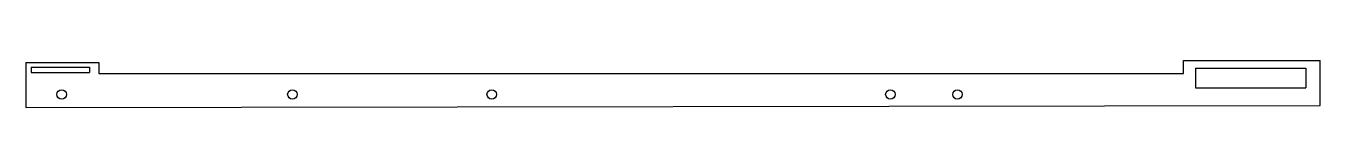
# Model space of a CAD drawing. Header units: millimetres. Extents: x 0 to 1299, y 0 to 47.
import ezdxf

# ---------------------------------------------------------------- set-up
doc = ezdxf.new("R2010")
doc.units = ezdxf.units.MM

msp = doc.modelspace()

# ---------------------------------------------------------------- linework, layer by layer
at = {"color": 7, "linetype": 'Continuous'}
for p, q in [((0, 45), (0, 0)), ((0, 45), (73.1, 45)), ((5.3, 40.3), (63.7, 40.3)), ((5.3, 40.3), (5.3, 35.1)), ((63.7, 40.3), (63.7, 35.1)), ((73.1, 45), (73.1, 34.1)), ((1161.5, 34.1), (1161.5, 47)), ((1161.5, 47), (1298.6, 47)), ((1173.5, 39.3), (1284.3, 39.3)), ((1173.5, 39.3), (1173.5, 19.8)), ((1284.3, 39.3), (1284.3, 19.8)), ((1298.6, 2), (1298.6, 47)), ((5.3, 35.1), (63.7, 35.1)), ((73.1, 34.1), (1161.5, 34.1)), ((1173.5, 19.8), (1284.3, 19.8)), ((0, 0), (1298.6, 2))]:
    msp.add_line(p, q, dxfattribs=at)
for centre in [(35.9, 13), (267.4, 13), (467.4, 13), (867.4, 13), (934.7, 13)]:
    msp.add_circle(centre, 4.75, dxfattribs=at)

doc.saveas('drawing.dxf')
